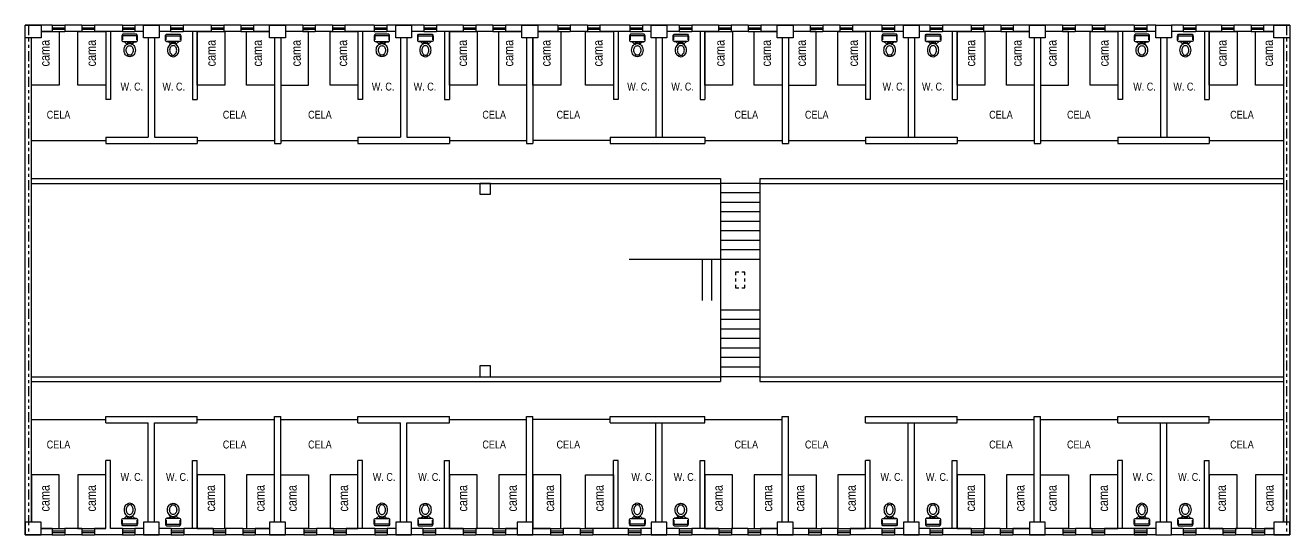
# Model space of a CAD drawing. Header units: millimetres. Extents: x 152.1 to 193, y 84.4 to 125.5.
# Drawn here: x 152.94 to 193.04, y 84.39 to 100.54 of the extents above; entities that cross this region are included whole.
import ezdxf

# ---------------------------------------------------------------- set-up
doc = ezdxf.new("R2010")
doc.units = ezdxf.units.MM
doc.header["$LTSCALE"] = 0.01
doc.linetypes.add('DOT', pattern=[6.35, 0, -6.35])
doc.linetypes.add('PHANTOM', pattern=[63.5, 31.75, -6.35, 6.35, -6.35, 6.35, -6.35])
for name, color, linetype in [('AUXILIAR', 7, 'Continuous'), ('COLUMNAS', 6, 'Continuous'), ('EJES', 8, 'PHANTOM'), ('MUROS', 5, 'Continuous'), ('REJAS', 3, 'ZIGZAG'), ('TEXTO', 2, 'Continuous'), ('VENTANAS', 7, 'Continuous')]:
    doc.layers.add(name, color=color, linetype=linetype)
doc.styles.add('style1', font='', dxfattribs={"height": 0.25})
doc.styles.get('style1').set_extended_font_data('Abadi MT Condensed Light')
doc.linetypes.add('ZIGZAG', pattern='A,0.00254,-5.08,[131,ltypeshp.shx,S=5.08,R=0,X=-5.08,Y=0],-10.16,[131,ltypeshp.shx,S=5.08,R=180,X=5.08,Y=0],-5.08', length=20.32254)

# ---------------------------------------------------------------- blocks, each defined once
blk = doc.blocks.new('WC')
at = {"layer": 'AUXILIAR', "color": 0}
for p, q in [((-0.313, 0.207), (-0.313, 0.07)), ((-0.293, 0.198), (-0.293, 0.09)), ((0.147, 0.268), (-0.284, 0.268)), ((-0.284, 0.041), (0.147, 0.041)), ((0.137, 0.217), (-0.274, 0.217)), ((-0.248, 0.041), (-0.156, -0.052)), ((-0.149, 0.041), (-0.137, 0.029)), ((-0.137, 0.041), (-0.137, -0.041)), ((0, 0.041), (0, -0.041)), ((0.091, 0.041), (0.006, -0.044)), ((0.092, 0.027), (0.146, 0.027)), ((0.156, 0.09), (0.156, 0.198)), ((0.176, 0.07), (0.176, 0.207)), ((-0.108, -0.008), (-0.029, -0.008)), ((-0.068, -0.008), (-0.068, -0.022)), ((0.001, -0.355), (-0.002, -0.358))]:
    blk.add_line(p, q, dxfattribs=at)
for points in [[(-0.178, -0.412, -0.039981), (-0.198, -0.39, -0.089732), (-0.236, -0.322, -0.081458), (-0.249, -0.24, -0.081458), (-0.236, -0.158, -0.089732), (-0.198, -0.09, -0.204334), (-0.068, -0.022, -0.099185)], [(-0.134, -0.359, -0.035206), (-0.145, -0.347, -0.089732), (-0.171, -0.3, -0.081458), (-0.181, -0.24, -0.081458), (-0.171, -0.18, -0.089732), (-0.145, -0.133, -0.104601), (-0.107, -0.103, -0.118253), (-0.068, -0.093, -0.118253)], [(-0.013, -0.379, -0.028959), (-0.026, -0.386, -0.118253), (-0.068, -0.397, -0.118253), (-0.111, -0.386, -0.023213), (-0.122, -0.38, -0.089732)], [(-0.068, -0.022, -0.204334), (0.061, -0.09, -0.089732), (0.099, -0.158, -0.081458), (0.112, -0.24, -0.081458), (0.099, -0.322, -0.089732), (0.061, -0.39, -0.038067), (0.042, -0.411, -0.007959)], [(-0.068, -0.093, -0.118253), (-0.03, -0.103, -0.104601), (0.008, -0.133, -0.089732), (0.034, -0.18, -0.081458), (0.044, -0.24, -0.081458), (0.034, -0.3, -0.089732), (0.008, -0.347, -0.023109), (0.001, -0.355, -0.118253)], [(0.018, -0.417, -0.035601), (-0.003, -0.43, -0.118253), (-0.068, -0.445, -0.154912), (-0.151, -0.419, -0.104601)]]:
    blk.add_lwpolyline(points, format="xyb", dxfattribs=at)
for centre, radius, start, end in [((-0.243, 0.211), 0.07, 125.4176, 182.8051), ((-0.284, 0.07), 0.0293, 180, 270), ((-0.274, 0.198), 0.0196, 90, 180), ((0.137, 0.198), 0.0196, 360, 90), ((0.106, 0.211), 0.07, 357.1949, 54.5824), ((0.147, 0.07), 0.0293, 270, 0), ((-0.156, -0.385), 0.0342, 230.1833, 50.1833), ((-0.145, -0.004), 0.038, 282.8891, 354.0625), ((0.042, 0.026), 0.0793, 205.3284, 237.7201), ((0.021, -0.383), 0.0342, 133.0507, 306.2647)]:
    blk.add_arc(centre, radius, start, end, dxfattribs=at)

msp = doc.modelspace()

# ---------------------------------------------------------------- linework, layer by layer
at = {"layer": 'AUXILIAR'}
for p, q in [((174.991, 95.527), (174.991, 89.397)), ((176.241, 95.527), (174.991, 95.527)), ((176.241, 95.527), (176.241, 89.397)), ((176.241, 95.226), (174.991, 95.226)), ((176.241, 94.924), (174.991, 94.924)), ((176.241, 94.622), (174.991, 94.622)), ((176.241, 94.32), (174.991, 94.32)), ((176.241, 94.018), (174.991, 94.018)), ((176.241, 93.716), (174.991, 93.716)), ((176.241, 93.112), (172.091, 93.112)), ((174.411, 93.112), (174.411, 91.812)), ((174.701, 93.112), (174.701, 91.812)), ((176.241, 93.414), (174.991, 93.414)), ((176.241, 91.511), (174.991, 91.511)), ((176.241, 91.209), (174.991, 91.209)), ((176.241, 90.907), (174.991, 90.907)), ((176.241, 90.605), (174.991, 90.605)), ((176.241, 90.303), (174.991, 90.303)), ((176.241, 90.001), (174.991, 90.001)), ((176.241, 89.699), (174.991, 89.699)), ((176.241, 89.397), (174.991, 89.397))]:
    msp.add_line(p, q, dxfattribs=at)
for points in [[(153.441, 100.337), (154.021, 100.337), (154.021, 98.637), (153.141, 98.637), (153.141, 100.137)], [(160.841, 100.137), (160.841, 98.637), (159.961, 98.637), (159.961, 100.337), (160.691, 100.337)], [(161.041, 100.137), (161.041, 98.637), (161.921, 98.637), (161.921, 100.337), (161.191, 100.337)], [(168.841, 100.137), (168.841, 98.637), (167.961, 98.637), (167.961, 100.337), (168.691, 100.337)], [(169.191, 100.337), (169.921, 100.337), (169.921, 98.637), (169.041, 98.637), (169.041, 100.137)], [(176.941, 100.137), (176.941, 98.637), (176.061, 98.637), (176.061, 100.337), (176.791, 100.337)], [(177.141, 100.137), (177.141, 98.637), (178.021, 98.637), (178.021, 100.337), (177.291, 100.337)], [(184.941, 100.137), (184.941, 98.637), (184.061, 98.637), (184.061, 100.337), (184.791, 100.337)], [(185.141, 100.137), (185.141, 98.637), (186.021, 98.637), (186.021, 100.337), (185.291, 100.337)], [(192.841, 100.137), (192.841, 98.637), (191.961, 98.637), (191.961, 100.337), (192.541, 100.337)], [(153.441, 84.587), (154.021, 84.587), (154.021, 86.287), (153.141, 86.287), (153.141, 84.787)], [(160.841, 84.787), (160.841, 86.287), (159.961, 86.287), (159.961, 84.587), (160.691, 84.587)], [(161.041, 84.787), (161.041, 86.287), (161.921, 86.287), (161.921, 84.587), (161.191, 84.587)], [(168.841, 84.787), (168.841, 86.287), (167.961, 86.287), (167.961, 84.587), (168.541, 84.587)], [(169.921, 84.587), (169.921, 86.287), (169.041, 86.287), (169.041, 84.587), (169.921, 84.587)], [(176.941, 84.787), (176.941, 86.287), (176.061, 86.287), (176.061, 84.587), (176.791, 84.587)], [(177.141, 84.787), (177.141, 86.287), (178.021, 86.287), (178.021, 84.587), (177.291, 84.587)], [(184.941, 84.787), (184.941, 86.287), (184.061, 86.287), (184.061, 84.587), (184.791, 84.587)], [(185.141, 84.787), (185.141, 86.287), (186.021, 86.287), (186.021, 84.587), (185.291, 84.587)], [(192.841, 84.787), (192.841, 86.287), (191.961, 86.287), (191.961, 84.587), (192.541, 84.587)]]:
    msp.add_lwpolyline(points, dxfattribs=at)
for points in [[(154.611, 100.337), (155.491, 100.337), (155.491, 98.637), (154.611, 98.637)], [(158.391, 100.337), (159.271, 100.337), (159.271, 98.637), (158.391, 98.637)], [(162.611, 100.337), (163.491, 100.337), (163.491, 98.637), (162.611, 98.637)], [(166.391, 100.337), (167.271, 100.337), (167.271, 98.637), (166.391, 98.637)], [(170.711, 100.337), (171.591, 100.337), (171.591, 98.637), (170.711, 98.637)], [(174.491, 100.337), (175.371, 100.337), (175.371, 98.637), (174.491, 98.637)], [(178.711, 100.337), (179.591, 100.337), (179.591, 98.637), (178.711, 98.637)], [(182.491, 100.337), (183.371, 100.337), (183.371, 98.637), (182.491, 98.637)], [(186.711, 100.337), (187.591, 100.337), (187.591, 98.637), (186.711, 98.637)], [(190.491, 100.337), (191.371, 100.337), (191.371, 98.637), (190.491, 98.637)], [(154.611, 84.587), (155.491, 84.587), (155.491, 86.287), (154.611, 86.287)], [(158.391, 84.587), (159.271, 84.587), (159.271, 86.287), (158.391, 86.287)], [(162.611, 84.587), (163.491, 84.587), (163.491, 86.287), (162.611, 86.287)], [(166.391, 84.587), (167.271, 84.587), (167.271, 86.287), (166.391, 86.287)], [(171.591, 84.587), (170.711, 84.587), (170.711, 86.287), (171.591, 86.287)], [(174.491, 84.587), (175.371, 84.587), (175.371, 86.287), (174.491, 86.287)], [(178.711, 84.587), (179.591, 84.587), (179.591, 86.287), (178.711, 86.287)], [(182.491, 84.587), (183.371, 84.587), (183.371, 86.287), (182.491, 86.287)], [(186.711, 84.587), (187.591, 84.587), (187.591, 86.287), (186.711, 86.287)], [(190.491, 84.587), (191.371, 84.587), (191.371, 86.287), (190.491, 86.287)]]:
    msp.add_lwpolyline(points, close=True, dxfattribs=at)
at = {"layer": 'COLUMNAS'}
for points in [[(152.941, 100.537), (153.441, 100.537), (153.441, 100.137), (152.941, 100.137)], [(156.691, 100.537), (157.191, 100.537), (157.191, 100.137), (156.691, 100.137)], [(160.691, 100.537), (161.191, 100.537), (161.191, 100.137), (160.691, 100.137)], [(164.691, 100.537), (165.191, 100.537), (165.191, 100.137), (164.691, 100.137)], [(168.691, 100.537), (169.191, 100.537), (169.191, 100.137), (168.691, 100.137)], [(172.791, 100.537), (173.291, 100.537), (173.291, 100.137), (172.791, 100.137)], [(176.791, 100.537), (177.291, 100.537), (177.291, 100.137), (176.791, 100.137)], [(180.791, 100.537), (181.291, 100.537), (181.291, 100.137), (180.791, 100.137)], [(184.791, 100.537), (185.291, 100.537), (185.291, 100.137), (184.791, 100.137)], [(188.791, 100.537), (189.291, 100.537), (189.291, 100.137), (188.791, 100.137)], [(192.541, 100.537), (193.041, 100.537), (193.041, 100.137), (192.541, 100.137)], [(167.356, 95.187), (167.696, 95.187), (167.696, 95.527), (167.356, 95.527)], [(167.356, 89.397), (167.696, 89.397), (167.696, 89.737), (167.356, 89.737)], [(152.941, 84.387), (153.441, 84.387), (153.441, 84.787), (152.941, 84.787)], [(156.691, 84.387), (157.191, 84.387), (157.191, 84.787), (156.691, 84.787)], [(160.691, 84.387), (161.191, 84.387), (161.191, 84.787), (160.691, 84.787)], [(164.691, 84.387), (165.191, 84.387), (165.191, 84.787), (164.691, 84.787)], [(168.541, 84.387), (169.041, 84.387), (169.041, 84.787), (168.541, 84.787)], [(172.791, 84.387), (173.291, 84.387), (173.291, 84.787), (172.791, 84.787)], [(176.791, 84.387), (177.291, 84.387), (177.291, 84.787), (176.791, 84.787)], [(180.791, 84.387), (181.291, 84.387), (181.291, 84.787), (180.791, 84.787)], [(184.791, 84.387), (185.291, 84.387), (185.291, 84.787), (184.791, 84.787)], [(188.791, 84.387), (189.291, 84.387), (189.291, 84.787), (188.791, 84.787)], [(192.541, 84.387), (193.041, 84.387), (193.041, 84.787), (192.541, 84.787)]]:
    msp.add_lwpolyline(points, close=True, dxfattribs=at)
at = {"layer": 'COLUMNAS', "linetype": 'DOT'}
msp.add_lwpolyline([(175.466, 92.212), (175.766, 92.212), (175.766, 92.712), (175.466, 92.712)], close=True, dxfattribs=at)
at = {"layer": 'EJES'}
for p, q in [((153.041, 100.537), (153.041, 84.387)), ((192.941, 100.537), (192.941, 84.387))]:
    msp.add_line(p, q, dxfattribs=at)
at = {"layer": 'MUROS'}
for p, q in [((152.941, 84.387), (152.941, 100.537)), ((153.798, 100.537), (152.941, 100.537)), ((153.798, 100.337), (153.441, 100.337)), ((153.798, 100.537), (153.798, 100.337)), ((154.198, 100.537), (154.198, 100.337)), ((154.739, 100.537), (154.198, 100.537)), ((154.739, 100.337), (154.198, 100.337)), ((154.739, 100.537), (154.739, 100.337)), ((155.139, 100.537), (155.139, 100.337)), ((156.02, 100.537), (155.139, 100.537)), ((156.02, 100.337), (155.139, 100.337)), ((155.491, 100.337), (155.491, 98.187)), ((155.641, 100.337), (155.641, 98.187)), ((156.02, 100.537), (156.02, 100.337)), ((156.42, 100.537), (156.42, 100.337)), ((157.55, 100.537), (156.42, 100.537)), ((156.691, 100.337), (156.42, 100.337)), ((157.55, 100.337), (157.191, 100.337)), ((157.55, 100.537), (157.55, 100.337)), ((157.95, 100.537), (157.95, 100.337)), ((158.837, 100.537), (157.95, 100.537)), ((158.837, 100.337), (157.95, 100.337)), ((158.241, 100.337), (158.241, 98.187)), ((158.391, 100.337), (158.391, 98.187)), ((158.837, 100.537), (158.837, 100.337)), ((159.237, 100.537), (159.237, 100.337)), ((159.778, 100.537), (159.237, 100.537)), ((159.778, 100.337), (159.237, 100.337)), ((159.778, 100.537), (159.778, 100.337)), ((160.178, 100.537), (160.178, 100.337)), ((161.739, 100.537), (160.178, 100.537)), ((160.691, 100.337), (160.178, 100.337)), ((161.739, 100.337), (161.191, 100.337)), ((161.739, 100.537), (161.739, 100.337)), ((162.139, 100.537), (162.139, 100.337)), ((162.68, 100.537), (162.139, 100.537)), ((162.68, 100.337), (162.139, 100.337)), ((162.68, 100.537), (162.68, 100.337)), ((163.08, 100.537), (163.08, 100.337)), ((164.003, 100.537), (163.08, 100.537)), ((164.003, 100.337), (163.08, 100.337)), ((163.491, 100.337), (163.491, 98.187)), ((163.641, 100.337), (163.641, 98.187)), ((164.003, 100.537), (164.003, 100.337)), ((164.403, 100.537), (164.403, 100.337)), ((165.582, 100.537), (164.403, 100.537)), ((164.691, 100.337), (164.403, 100.337)), ((165.582, 100.337), (165.191, 100.337)), ((165.582, 100.537), (165.582, 100.337)), ((166.825, 100.537), (165.982, 100.537)), ((165.982, 100.537), (165.982, 100.337)), ((166.825, 100.337), (165.982, 100.337)), ((166.241, 100.337), (166.241, 98.187)), ((166.391, 100.337), (166.391, 98.187)), ((166.825, 100.537), (166.825, 100.337)), ((167.225, 100.537), (167.225, 100.337)), ((167.766, 100.537), (167.225, 100.537)), ((167.766, 100.337), (167.225, 100.337)), ((167.766, 100.537), (167.766, 100.337)), ((169.041, 100.537), (168.166, 100.537)), ((168.166, 100.537), (168.166, 100.337)), ((168.691, 100.337), (168.166, 100.337)), ((169.826, 100.537), (169.041, 100.537)), ((169.826, 100.337), (169.191, 100.337)), ((169.826, 100.537), (169.826, 100.337)), ((170.226, 100.537), (170.226, 100.337)), ((170.767, 100.537), (170.226, 100.537)), ((170.767, 100.337), (170.226, 100.337)), ((170.767, 100.537), (170.767, 100.337)), ((171.167, 100.537), (171.167, 100.337)), ((172.111, 100.537), (171.167, 100.537)), ((172.111, 100.337), (171.167, 100.337)), ((171.591, 100.337), (171.591, 98.187)), ((171.741, 100.337), (171.741, 98.187)), ((172.111, 100.537), (172.111, 100.337)), ((172.511, 100.537), (172.511, 100.337)), ((173.682, 100.537), (172.511, 100.537)), ((172.791, 100.337), (172.511, 100.337)), ((173.682, 100.337), (173.291, 100.337)), ((173.682, 100.537), (173.682, 100.337)), ((174.082, 100.537), (174.082, 100.337)), ((174.926, 100.537), (174.082, 100.537)), ((174.926, 100.337), (174.082, 100.337)), ((174.341, 100.337), (174.341, 98.187)), ((174.491, 100.337), (174.491, 98.187)), ((174.926, 100.537), (174.926, 100.337)), ((175.326, 100.537), (175.326, 100.337)), ((175.867, 100.537), (175.326, 100.537)), ((175.867, 100.337), (175.326, 100.337)), ((175.867, 100.537), (175.867, 100.337)), ((176.267, 100.537), (176.267, 100.337)), ((177.836, 100.537), (176.267, 100.537)), ((176.791, 100.337), (176.267, 100.337)), ((177.836, 100.337), (177.291, 100.337)), ((177.836, 100.537), (177.836, 100.337)), ((178.236, 100.537), (178.236, 100.337)), ((178.777, 100.537), (178.236, 100.537)), ((178.777, 100.337), (178.236, 100.337)), ((178.777, 100.537), (178.777, 100.337)), ((179.177, 100.537), (179.177, 100.337)), ((180.11, 100.537), (179.177, 100.537)), ((180.11, 100.337), (179.177, 100.337)), ((179.591, 100.337), (179.591, 98.187)), ((179.741, 100.337), (179.741, 98.187)), ((180.11, 100.537), (180.11, 100.337)), ((180.51, 100.537), (180.51, 100.337)), ((181.631, 100.537), (180.51, 100.537)), ((180.791, 100.337), (180.51, 100.337)), ((181.631, 100.337), (181.291, 100.337)), ((181.631, 100.537), (181.631, 100.337)), ((182.031, 100.537), (182.031, 100.337)), ((182.935, 100.537), (182.031, 100.537)), ((182.935, 100.337), (182.031, 100.337)), ((182.341, 100.337), (182.341, 98.187)), ((182.491, 100.337), (182.491, 98.187)), ((182.935, 100.537), (182.935, 100.337)), ((183.335, 100.537), (183.335, 100.337)), ((183.876, 100.537), (183.335, 100.537)), ((183.876, 100.337), (183.335, 100.337)), ((183.876, 100.537), (183.876, 100.337)), ((184.276, 100.537), (184.276, 100.337)), ((185.835, 100.537), (184.276, 100.537)), ((184.791, 100.337), (184.276, 100.337)), ((185.835, 100.337), (185.291, 100.337)), ((185.835, 100.537), (185.835, 100.337)), ((186.235, 100.537), (186.235, 100.337)), ((186.776, 100.537), (186.235, 100.537)), ((186.776, 100.337), (186.235, 100.337)), ((186.776, 100.537), (186.776, 100.337)), ((187.176, 100.537), (187.176, 100.337)), ((188.109, 100.537), (187.176, 100.537)), ((188.109, 100.337), (187.176, 100.337)), ((187.591, 100.337), (187.591, 98.187)), ((187.741, 100.337), (187.741, 98.187)), ((188.109, 100.537), (188.109, 100.337)), ((188.791, 100.537), (188.509, 100.537)), ((188.509, 100.537), (188.509, 100.337)), ((188.791, 100.337), (188.509, 100.337)), ((189.661, 100.537), (189.291, 100.537)), ((189.661, 100.337), (189.291, 100.337)), ((189.661, 100.537), (189.661, 100.337)), ((190.061, 100.537), (190.061, 100.337)), ((190.874, 100.537), (190.061, 100.537)), ((190.874, 100.337), (190.061, 100.337)), ((190.341, 100.337), (190.341, 98.187)), ((190.491, 100.337), (190.491, 98.187)), ((190.874, 100.537), (190.874, 100.337)), ((191.274, 100.537), (191.274, 100.337)), ((191.815, 100.537), (191.274, 100.537)), ((191.815, 100.337), (191.274, 100.337)), ((191.815, 100.537), (191.815, 100.337)), ((193.041, 100.537), (192.215, 100.537)), ((192.215, 100.537), (192.215, 100.337)), ((192.541, 100.337), (192.215, 100.337)), ((193.041, 100.537), (193.041, 84.387)), ((153.141, 84.787), (153.141, 100.137)), ((156.841, 100.137), (156.841, 96.987)), ((157.041, 100.137), (157.041, 96.987)), ((160.841, 100.137), (160.841, 96.787)), ((161.041, 100.137), (161.041, 96.787)), ((164.841, 100.137), (164.841, 96.987)), ((165.041, 100.137), (165.041, 96.987)), ((168.841, 100.137), (168.841, 96.787)), ((169.041, 100.137), (169.041, 96.787)), ((172.941, 100.137), (172.941, 96.987)), ((173.141, 100.137), (173.141, 96.987)), ((176.941, 100.137), (176.941, 96.787)), ((177.141, 100.137), (177.141, 96.787)), ((180.941, 100.137), (180.941, 96.987)), ((181.141, 100.137), (181.141, 96.987)), ((184.941, 100.137), (184.941, 96.787)), ((185.141, 100.137), (185.141, 96.787)), ((188.941, 100.137), (188.941, 96.987)), ((189.141, 100.137), (189.141, 96.987)), ((192.841, 100.137), (192.841, 84.787)), ((155.641, 98.187), (155.491, 98.187)), ((158.241, 98.187), (158.391, 98.187)), ((163.641, 98.187), (163.491, 98.187)), ((166.241, 98.187), (166.391, 98.187)), ((171.741, 98.187), (171.591, 98.187)), ((174.341, 98.187), (174.491, 98.187)), ((179.741, 98.187), (179.591, 98.187)), ((182.341, 98.187), (182.491, 98.187)), ((187.741, 98.187), (187.591, 98.187)), ((190.341, 98.187), (190.491, 98.187)), ((155.491, 96.987), (156.841, 96.987)), ((155.491, 96.987), (155.491, 96.787)), ((155.491, 96.787), (158.391, 96.787)), ((157.041, 96.987), (158.391, 96.987)), ((158.391, 96.987), (158.391, 96.787)), ((160.841, 96.787), (161.041, 96.787)), ((163.491, 96.987), (163.491, 96.787)), ((163.491, 96.987), (164.841, 96.987)), ((163.491, 96.787), (166.391, 96.787)), ((165.041, 96.987), (166.391, 96.987)), ((166.391, 96.987), (166.391, 96.787)), ((168.841, 96.787), (169.041, 96.787)), ((171.491, 96.987), (172.941, 96.987)), ((171.491, 96.987), (171.491, 96.787)), ((171.491, 96.787), (174.491, 96.787)), ((171.654, 96.987), (174.491, 96.987)), ((174.491, 96.987), (174.491, 96.787)), ((176.941, 96.787), (177.141, 96.787)), ((179.591, 96.987), (182.491, 96.987)), ((179.591, 96.987), (179.591, 96.787)), ((179.591, 96.787), (182.491, 96.787)), ((182.491, 96.987), (182.491, 96.787)), ((184.941, 96.787), (185.141, 96.787)), ((187.591, 96.987), (190.491, 96.987)), ((187.591, 96.987), (187.591, 96.787)), ((187.591, 96.787), (190.491, 96.787)), ((190.491, 96.987), (190.491, 96.787)), ((153.141, 95.677), (174.991, 95.677)), ((153.141, 95.527), (174.991, 95.527)), ((174.991, 95.677), (174.991, 95.527)), ((176.241, 95.677), (192.841, 95.677)), ((176.241, 95.677), (176.241, 95.527)), ((176.241, 95.527), (192.841, 95.527)), ((153.141, 89.397), (174.991, 89.397)), ((153.141, 89.247), (174.991, 89.247)), ((174.991, 89.397), (174.991, 89.247)), ((176.241, 89.397), (192.841, 89.397)), ((176.241, 89.397), (176.241, 89.247)), ((176.241, 89.247), (192.841, 89.247)), ((155.491, 88.137), (158.391, 88.137)), ((155.491, 87.937), (155.491, 88.137)), ((155.491, 87.937), (156.841, 87.937)), ((156.841, 84.787), (156.841, 87.937)), ((157.041, 84.787), (157.041, 87.937)), ((157.041, 87.937), (158.391, 87.937)), ((158.391, 87.937), (158.391, 88.137)), ((160.841, 84.787), (160.841, 88.137)), ((160.841, 88.137), (161.041, 88.137)), ((161.041, 84.787), (161.041, 88.137)), ((163.491, 87.937), (163.491, 88.137)), ((163.491, 88.137), (166.391, 88.137)), ((163.491, 87.937), (164.841, 87.937)), ((164.841, 84.787), (164.841, 87.937)), ((165.041, 84.787), (165.041, 87.937)), ((165.041, 87.937), (166.391, 87.937)), ((166.391, 87.937), (166.391, 88.137)), ((168.841, 84.787), (168.841, 88.137)), ((168.841, 88.137), (169.041, 88.137)), ((169.041, 84.787), (169.041, 88.137)), ((171.491, 88.137), (174.491, 88.137)), ((171.491, 87.937), (171.491, 88.137)), ((171.491, 87.937), (172.941, 87.937)), ((171.654, 87.937), (174.491, 87.937)), ((172.941, 84.787), (172.941, 87.937)), ((173.141, 84.787), (173.141, 87.937)), ((174.491, 87.937), (174.491, 88.137)), ((176.941, 84.787), (176.941, 88.137)), ((176.941, 88.137), (177.141, 88.137)), ((177.141, 84.787), (177.141, 88.137)), ((179.591, 87.937), (179.591, 88.137)), ((179.591, 88.137), (182.491, 88.137)), ((179.591, 87.937), (182.491, 87.937)), ((180.941, 84.787), (180.941, 87.937)), ((181.141, 84.787), (181.141, 87.937)), ((182.491, 87.937), (182.491, 88.137)), ((184.941, 84.787), (184.941, 88.137)), ((184.941, 88.137), (185.141, 88.137)), ((185.141, 84.787), (185.141, 88.137)), ((187.591, 87.937), (187.591, 88.137)), ((187.591, 88.137), (190.491, 88.137)), ((187.591, 87.937), (190.491, 87.937)), ((188.941, 84.787), (188.941, 87.937)), ((189.141, 84.787), (189.141, 87.937)), ((190.491, 87.937), (190.491, 88.137)), ((155.641, 86.737), (155.491, 86.737)), ((155.491, 84.587), (155.491, 86.737)), ((155.641, 84.587), (155.641, 86.737)), ((158.241, 84.587), (158.241, 86.737)), ((158.241, 86.737), (158.391, 86.737)), ((158.391, 84.587), (158.391, 86.737)), ((163.641, 86.737), (163.491, 86.737)), ((163.491, 84.587), (163.491, 86.737)), ((163.641, 84.587), (163.641, 86.737)), ((166.241, 84.587), (166.241, 86.737)), ((166.241, 86.737), (166.391, 86.737)), ((166.391, 84.587), (166.391, 86.737)), ((171.741, 86.737), (171.591, 86.737)), ((171.591, 84.587), (171.591, 86.737)), ((171.741, 84.587), (171.741, 86.737)), ((174.341, 84.587), (174.341, 86.737)), ((174.341, 86.737), (174.491, 86.737)), ((174.491, 84.587), (174.491, 86.737)), ((179.741, 86.737), (179.591, 86.737)), ((179.591, 84.587), (179.591, 86.737)), ((179.741, 84.587), (179.741, 86.737)), ((182.341, 84.587), (182.341, 86.737)), ((182.341, 86.737), (182.491, 86.737)), ((182.491, 84.587), (182.491, 86.737)), ((187.741, 86.737), (187.591, 86.737)), ((187.591, 84.587), (187.591, 86.737)), ((187.741, 84.587), (187.741, 86.737)), ((190.341, 84.587), (190.341, 86.737)), ((190.341, 86.737), (190.491, 86.737)), ((190.491, 84.587), (190.491, 86.737)), ((153.798, 84.387), (152.941, 84.387)), ((153.798, 84.587), (153.441, 84.587)), ((153.798, 84.587), (153.798, 84.387)), ((154.198, 84.587), (154.198, 84.387)), ((154.739, 84.587), (154.198, 84.587)), ((154.739, 84.387), (154.198, 84.387)), ((154.739, 84.587), (154.739, 84.387)), ((155.491, 84.587), (155.139, 84.587)), ((155.139, 84.587), (155.139, 84.387)), ((156.02, 84.387), (155.139, 84.387)), ((156.02, 84.587), (155.641, 84.587)), ((156.02, 84.587), (156.02, 84.387)), ((156.691, 84.587), (156.42, 84.587)), ((156.42, 84.587), (156.42, 84.387)), ((157.566, 84.387), (156.42, 84.387)), ((157.566, 84.587), (157.191, 84.587)), ((157.566, 84.587), (157.566, 84.387)), ((157.966, 84.587), (157.966, 84.387)), ((158.895, 84.587), (157.966, 84.587)), ((158.895, 84.387), (157.966, 84.387)), ((158.895, 84.587), (158.895, 84.387)), ((159.295, 84.587), (159.295, 84.387)), ((159.836, 84.587), (159.295, 84.587)), ((159.836, 84.387), (159.295, 84.387)), ((159.836, 84.587), (159.836, 84.387)), ((160.691, 84.587), (160.236, 84.587)), ((160.236, 84.587), (160.236, 84.387)), ((161.779, 84.387), (160.236, 84.387)), ((161.779, 84.587), (161.191, 84.587)), ((161.779, 84.587), (161.779, 84.387)), ((162.179, 84.587), (162.179, 84.387)), ((162.72, 84.587), (162.179, 84.587)), ((162.72, 84.387), (162.179, 84.387)), ((162.72, 84.587), (162.72, 84.387)), ((163.12, 84.587), (163.12, 84.387)), ((164.023, 84.587), (163.12, 84.587)), ((164.023, 84.387), (163.12, 84.387)), ((164.023, 84.587), (164.023, 84.387)), ((164.691, 84.587), (164.423, 84.587)), ((164.423, 84.587), (164.423, 84.387)), ((165.548, 84.387), (164.423, 84.387)), ((165.548, 84.587), (165.191, 84.587)), ((165.548, 84.587), (165.548, 84.387)), ((166.83, 84.587), (165.948, 84.587)), ((165.948, 84.587), (165.948, 84.387)), ((166.83, 84.387), (165.948, 84.387)), ((166.83, 84.587), (166.83, 84.387)), ((167.23, 84.587), (167.23, 84.387)), ((167.77, 84.587), (167.23, 84.587)), ((167.77, 84.387), (167.23, 84.387)), ((167.77, 84.587), (167.77, 84.387)), ((168.541, 84.587), (168.17, 84.587)), ((168.17, 84.587), (168.17, 84.387)), ((169.041, 84.387), (168.17, 84.387)), ((169.596, 84.587), (169.041, 84.587)), ((169.596, 84.387), (169.041, 84.387)), ((169.596, 84.587), (169.596, 84.387)), ((169.996, 84.587), (169.996, 84.387)), ((170.537, 84.587), (169.996, 84.587)), ((170.537, 84.387), (169.996, 84.387)), ((170.537, 84.587), (170.537, 84.387)), ((170.937, 84.587), (170.937, 84.387)), ((172.063, 84.587), (170.937, 84.587)), ((172.063, 84.387), (170.937, 84.387)), ((172.063, 84.587), (172.063, 84.387)), ((172.791, 84.587), (172.463, 84.587)), ((172.463, 84.587), (172.463, 84.387)), ((173.676, 84.387), (172.463, 84.387)), ((173.676, 84.587), (173.291, 84.587)), ((173.676, 84.587), (173.676, 84.387)), ((174.076, 84.587), (174.076, 84.387)), ((174.936, 84.587), (174.076, 84.587)), ((174.936, 84.387), (174.076, 84.387)), ((174.936, 84.587), (174.936, 84.387)), ((175.336, 84.587), (175.336, 84.387)), ((175.854, 84.587), (175.336, 84.587)), ((175.854, 84.387), (175.336, 84.387)), ((175.854, 84.587), (175.854, 84.387)), ((176.791, 84.587), (176.254, 84.587)), ((176.254, 84.587), (176.254, 84.387)), ((177.781, 84.387), (176.254, 84.387)), ((177.781, 84.587), (177.291, 84.587)), ((177.781, 84.587), (177.781, 84.387)), ((178.181, 84.587), (178.181, 84.387)), ((178.699, 84.587), (178.181, 84.587)), ((178.699, 84.387), (178.181, 84.387)), ((178.699, 84.587), (178.699, 84.387)), ((179.099, 84.587), (179.099, 84.387)), ((180.111, 84.587), (179.099, 84.587)), ((180.111, 84.387), (179.099, 84.387)), ((180.111, 84.587), (180.111, 84.387)), ((180.791, 84.587), (180.511, 84.587)), ((180.511, 84.587), (180.511, 84.387)), ((181.631, 84.387), (180.511, 84.387)), ((181.631, 84.587), (181.291, 84.587)), ((181.631, 84.587), (181.631, 84.387)), ((182.944, 84.587), (182.031, 84.587)), ((182.031, 84.587), (182.031, 84.387)), ((182.944, 84.387), (182.031, 84.387)), ((182.944, 84.587), (182.944, 84.387)), ((183.344, 84.587), (183.344, 84.387)), ((183.862, 84.587), (183.344, 84.587)), ((183.862, 84.387), (183.344, 84.387)), ((183.862, 84.587), (183.862, 84.387)), ((184.791, 84.587), (184.262, 84.587)), ((184.262, 84.587), (184.262, 84.387)), ((185.848, 84.387), (184.262, 84.387)), ((185.848, 84.587), (185.291, 84.587)), ((185.848, 84.587), (185.848, 84.387)), ((186.248, 84.587), (186.248, 84.387)), ((186.766, 84.587), (186.248, 84.587)), ((186.766, 84.387), (186.248, 84.387)), ((186.766, 84.587), (186.766, 84.387)), ((188.791, 84.587), (187.166, 84.587)), ((187.166, 84.587), (187.166, 84.387)), ((188.791, 84.387), (187.166, 84.387)), ((188.106, 84.587), (188.106, 84.387)), ((188.506, 84.587), (188.506, 84.387)), ((189.662, 84.587), (189.291, 84.587)), ((189.662, 84.387), (189.291, 84.387)), ((189.662, 84.587), (189.662, 84.387)), ((190.062, 84.587), (190.062, 84.387)), ((190.922, 84.587), (190.062, 84.587)), ((190.922, 84.387), (190.062, 84.387)), ((190.922, 84.587), (190.922, 84.387)), ((191.322, 84.587), (191.322, 84.387)), ((191.84, 84.587), (191.322, 84.587)), ((191.84, 84.387), (191.322, 84.387)), ((191.84, 84.587), (191.84, 84.387)), ((192.541, 84.587), (192.24, 84.587)), ((192.24, 84.587), (192.24, 84.387)), ((193.041, 84.387), (192.24, 84.387))]:
    msp.add_line(p, q, dxfattribs=at)
at = {"layer": 'REJAS'}
for p, q in [((153.141, 96.887), (155.491, 96.887)), ((158.391, 96.887), (160.841, 96.887)), ((161.041, 96.887), (163.491, 96.887)), ((166.391, 96.887), (168.841, 96.887)), ((171.491, 96.887), (169.041, 96.887)), ((174.491, 96.887), (176.941, 96.887)), ((177.141, 96.887), (179.591, 96.887)), ((182.491, 96.887), (184.941, 96.887)), ((185.141, 96.887), (187.591, 96.887)), ((190.491, 96.887), (192.841, 96.887)), ((153.141, 88.037), (155.491, 88.037)), ((158.391, 88.037), (160.841, 88.037)), ((161.041, 88.037), (163.491, 88.037)), ((166.391, 88.037), (168.841, 88.037)), ((171.491, 88.037), (169.041, 88.037)), ((174.491, 88.037), (176.941, 88.037)), ((182.491, 88.037), (184.941, 88.037)), ((185.141, 88.037), (187.591, 88.037)), ((190.491, 88.037), (192.841, 88.037))]:
    msp.add_line(p, q, dxfattribs=at)
at = {"layer": 'VENTANAS'}
for p, q in [((153.798, 100.537), (154.198, 100.537)), ((153.798, 100.462), (154.198, 100.462)), ((153.798, 100.412), (154.198, 100.412)), ((153.798, 100.337), (154.198, 100.337)), ((154.739, 100.537), (155.139, 100.537)), ((154.739, 100.462), (155.139, 100.462)), ((154.739, 100.412), (155.139, 100.412)), ((154.739, 100.337), (155.139, 100.337)), ((156.02, 100.537), (156.42, 100.537)), ((156.02, 100.462), (156.42, 100.462)), ((156.02, 100.412), (156.42, 100.412)), ((156.02, 100.337), (156.42, 100.337)), ((157.55, 100.537), (157.95, 100.537)), ((157.55, 100.462), (157.95, 100.462)), ((157.55, 100.412), (157.95, 100.412)), ((157.55, 100.337), (157.95, 100.337)), ((158.837, 100.537), (159.237, 100.537)), ((158.837, 100.462), (159.237, 100.462)), ((158.837, 100.412), (159.237, 100.412)), ((158.837, 100.337), (159.237, 100.337)), ((159.778, 100.537), (160.178, 100.537)), ((159.778, 100.462), (160.178, 100.462)), ((159.778, 100.412), (160.178, 100.412)), ((159.778, 100.337), (160.178, 100.337)), ((161.739, 100.537), (162.139, 100.537)), ((161.739, 100.462), (162.139, 100.462)), ((161.739, 100.412), (162.139, 100.412)), ((161.739, 100.337), (162.139, 100.337)), ((162.68, 100.537), (163.08, 100.537)), ((162.68, 100.462), (163.08, 100.462)), ((162.68, 100.412), (163.08, 100.412)), ((162.68, 100.337), (163.08, 100.337)), ((164.003, 100.537), (164.403, 100.537)), ((164.003, 100.462), (164.403, 100.462)), ((164.003, 100.412), (164.403, 100.412)), ((164.003, 100.337), (164.403, 100.337)), ((165.582, 100.537), (165.982, 100.537)), ((165.582, 100.462), (165.982, 100.462)), ((165.582, 100.412), (165.982, 100.412)), ((165.582, 100.337), (165.982, 100.337)), ((166.825, 100.537), (167.225, 100.537)), ((166.825, 100.462), (167.225, 100.462)), ((166.825, 100.412), (167.225, 100.412)), ((166.825, 100.337), (167.225, 100.337)), ((167.766, 100.537), (168.166, 100.537)), ((167.766, 100.462), (168.166, 100.462)), ((167.766, 100.412), (168.166, 100.412)), ((167.766, 100.337), (168.166, 100.337)), ((169.826, 100.537), (170.226, 100.537)), ((169.826, 100.462), (170.226, 100.462)), ((169.826, 100.412), (170.226, 100.412)), ((169.826, 100.337), (170.226, 100.337)), ((170.767, 100.537), (171.167, 100.537)), ((170.767, 100.462), (171.167, 100.462)), ((170.767, 100.412), (171.167, 100.412)), ((170.767, 100.337), (171.167, 100.337)), ((172.111, 100.537), (172.511, 100.537)), ((172.111, 100.462), (172.511, 100.462)), ((172.111, 100.412), (172.511, 100.412)), ((172.111, 100.337), (172.511, 100.337)), ((173.682, 100.537), (174.082, 100.537)), ((173.682, 100.462), (174.082, 100.462)), ((173.682, 100.412), (174.082, 100.412)), ((173.682, 100.337), (174.082, 100.337)), ((174.926, 100.537), (175.326, 100.537)), ((174.926, 100.462), (175.326, 100.462)), ((174.926, 100.412), (175.326, 100.412)), ((174.926, 100.337), (175.326, 100.337)), ((175.867, 100.537), (176.267, 100.537)), ((175.867, 100.462), (176.267, 100.462)), ((175.867, 100.412), (176.267, 100.412)), ((175.867, 100.337), (176.267, 100.337)), ((177.836, 100.537), (178.236, 100.537)), ((177.836, 100.462), (178.236, 100.462)), ((177.836, 100.412), (178.236, 100.412)), ((177.836, 100.337), (178.236, 100.337)), ((178.777, 100.537), (179.177, 100.537)), ((178.777, 100.462), (179.177, 100.462)), ((178.777, 100.412), (179.177, 100.412)), ((178.777, 100.337), (179.177, 100.337)), ((180.11, 100.537), (180.51, 100.537)), ((180.11, 100.462), (180.51, 100.462)), ((180.11, 100.412), (180.51, 100.412)), ((180.11, 100.337), (180.51, 100.337)), ((181.631, 100.537), (182.031, 100.537)), ((181.631, 100.462), (182.031, 100.462)), ((181.631, 100.412), (182.031, 100.412)), ((181.631, 100.337), (182.031, 100.337)), ((182.935, 100.537), (183.335, 100.537)), ((182.935, 100.462), (183.335, 100.462)), ((182.935, 100.412), (183.335, 100.412)), ((182.935, 100.337), (183.335, 100.337)), ((183.876, 100.537), (184.276, 100.537)), ((183.876, 100.462), (184.276, 100.462)), ((183.876, 100.412), (184.276, 100.412)), ((183.876, 100.337), (184.276, 100.337)), ((185.835, 100.537), (186.235, 100.537)), ((185.835, 100.462), (186.235, 100.462)), ((185.835, 100.412), (186.235, 100.412)), ((185.835, 100.337), (186.235, 100.337)), ((186.776, 100.537), (187.176, 100.537)), ((186.776, 100.462), (187.176, 100.462)), ((186.776, 100.412), (187.176, 100.412)), ((186.776, 100.337), (187.176, 100.337)), ((188.109, 100.537), (188.509, 100.537)), ((188.109, 100.462), (188.509, 100.462)), ((188.109, 100.412), (188.509, 100.412)), ((188.109, 100.337), (188.509, 100.337)), ((189.661, 100.537), (190.061, 100.537)), ((189.661, 100.462), (190.061, 100.462)), ((189.661, 100.412), (190.061, 100.412)), ((189.661, 100.337), (190.061, 100.337)), ((190.874, 100.537), (191.274, 100.537)), ((190.874, 100.462), (191.274, 100.462)), ((190.874, 100.412), (191.274, 100.412)), ((190.874, 100.337), (191.274, 100.337)), ((191.815, 100.537), (192.215, 100.537)), ((191.815, 100.462), (192.215, 100.462)), ((191.815, 100.412), (192.215, 100.412)), ((191.815, 100.337), (192.215, 100.337)), ((153.798, 84.587), (154.198, 84.587)), ((153.798, 84.512), (154.198, 84.512)), ((153.798, 84.462), (154.198, 84.462)), ((153.798, 84.387), (154.198, 84.387)), ((154.739, 84.587), (155.139, 84.587)), ((154.739, 84.512), (155.139, 84.512)), ((154.739, 84.462), (155.139, 84.462)), ((154.739, 84.387), (155.139, 84.387)), ((156.02, 84.587), (156.42, 84.587)), ((156.02, 84.512), (156.42, 84.512)), ((156.02, 84.462), (156.42, 84.462)), ((156.02, 84.387), (156.42, 84.387)), ((157.566, 84.587), (157.966, 84.587)), ((157.566, 84.512), (157.966, 84.512)), ((157.566, 84.462), (157.966, 84.462)), ((157.566, 84.387), (157.966, 84.387)), ((158.895, 84.587), (159.295, 84.587)), ((158.895, 84.512), (159.295, 84.512)), ((158.895, 84.462), (159.295, 84.462)), ((158.895, 84.387), (159.295, 84.387)), ((159.836, 84.587), (160.236, 84.587)), ((159.836, 84.512), (160.236, 84.512)), ((159.836, 84.462), (160.236, 84.462)), ((159.836, 84.387), (160.236, 84.387)), ((161.779, 84.587), (162.179, 84.587)), ((161.779, 84.512), (162.179, 84.512)), ((161.779, 84.462), (162.179, 84.462)), ((161.779, 84.387), (162.179, 84.387)), ((162.72, 84.587), (163.12, 84.587)), ((162.72, 84.512), (163.12, 84.512)), ((162.72, 84.462), (163.12, 84.462)), ((162.72, 84.387), (163.12, 84.387)), ((164.023, 84.587), (164.423, 84.587)), ((164.023, 84.512), (164.423, 84.512)), ((164.023, 84.462), (164.423, 84.462)), ((164.023, 84.387), (164.423, 84.387)), ((165.548, 84.587), (165.948, 84.587)), ((165.548, 84.512), (165.948, 84.512)), ((165.548, 84.462), (165.948, 84.462)), ((165.548, 84.387), (165.948, 84.387)), ((166.83, 84.587), (167.23, 84.587)), ((166.83, 84.512), (167.23, 84.512)), ((166.83, 84.462), (167.23, 84.462)), ((166.83, 84.387), (167.23, 84.387)), ((167.77, 84.587), (168.17, 84.587)), ((167.77, 84.512), (168.17, 84.512)), ((167.77, 84.462), (168.17, 84.462)), ((167.77, 84.387), (168.17, 84.387)), ((169.596, 84.587), (169.996, 84.587)), ((169.596, 84.512), (169.996, 84.512)), ((169.596, 84.462), (169.996, 84.462)), ((169.596, 84.387), (169.996, 84.387)), ((170.537, 84.587), (170.937, 84.587)), ((170.537, 84.512), (170.937, 84.512)), ((170.537, 84.462), (170.937, 84.462)), ((170.537, 84.387), (170.937, 84.387)), ((172.063, 84.587), (172.463, 84.587)), ((172.063, 84.512), (172.463, 84.512)), ((172.063, 84.462), (172.463, 84.462)), ((172.063, 84.387), (172.463, 84.387)), ((173.676, 84.587), (174.076, 84.587)), ((173.676, 84.512), (174.076, 84.512)), ((173.676, 84.462), (174.076, 84.462)), ((173.676, 84.387), (174.076, 84.387)), ((174.936, 84.587), (175.336, 84.587)), ((174.936, 84.512), (175.336, 84.512)), ((174.936, 84.462), (175.336, 84.462)), ((174.936, 84.387), (175.336, 84.387)), ((175.854, 84.587), (176.254, 84.587)), ((175.854, 84.512), (176.254, 84.512)), ((175.854, 84.462), (176.254, 84.462)), ((175.854, 84.387), (176.254, 84.387)), ((177.781, 84.587), (178.181, 84.587)), ((177.781, 84.512), (178.181, 84.512)), ((177.781, 84.462), (178.181, 84.462)), ((177.781, 84.387), (178.181, 84.387)), ((178.699, 84.587), (179.099, 84.587)), ((178.699, 84.512), (179.099, 84.512)), ((178.699, 84.462), (179.099, 84.462)), ((178.699, 84.387), (179.099, 84.387)), ((180.111, 84.587), (180.511, 84.587)), ((180.111, 84.512), (180.511, 84.512)), ((180.111, 84.462), (180.511, 84.462)), ((180.111, 84.387), (180.511, 84.387)), ((181.631, 84.587), (182.031, 84.587)), ((181.631, 84.512), (182.031, 84.512)), ((181.631, 84.462), (182.031, 84.462)), ((181.631, 84.387), (182.031, 84.387)), ((182.944, 84.587), (183.344, 84.587)), ((182.944, 84.512), (183.344, 84.512)), ((182.944, 84.462), (183.344, 84.462)), ((182.944, 84.387), (183.344, 84.387)), ((183.862, 84.587), (184.262, 84.587)), ((183.862, 84.512), (184.262, 84.512)), ((183.862, 84.462), (184.262, 84.462)), ((183.862, 84.387), (184.262, 84.387)), ((185.848, 84.587), (186.248, 84.587)), ((185.848, 84.512), (186.248, 84.512)), ((185.848, 84.462), (186.248, 84.462)), ((185.848, 84.387), (186.248, 84.387)), ((186.766, 84.587), (187.166, 84.587)), ((186.766, 84.512), (187.166, 84.512)), ((186.766, 84.462), (187.166, 84.462)), ((186.766, 84.387), (187.166, 84.387)), ((188.106, 84.587), (188.506, 84.587)), ((188.106, 84.512), (188.506, 84.512)), ((188.106, 84.462), (188.506, 84.462)), ((188.106, 84.387), (188.506, 84.387)), ((189.662, 84.587), (190.062, 84.587)), ((189.662, 84.512), (190.062, 84.512)), ((189.662, 84.462), (190.062, 84.462)), ((189.662, 84.387), (190.062, 84.387)), ((190.922, 84.587), (191.322, 84.587)), ((190.922, 84.512), (191.322, 84.512)), ((190.922, 84.462), (191.322, 84.462)), ((190.922, 84.387), (191.322, 84.387)), ((191.84, 84.587), (192.24, 84.587)), ((191.84, 84.512), (192.24, 84.512)), ((191.84, 84.462), (192.24, 84.462)), ((191.84, 84.387), (192.24, 84.387))]:
    msp.add_line(p, q, dxfattribs=at)

# ---------------------------------------------------------------- block references
at = {"layer": 'AUXILIAR'}
for p in [(156.321, 99.987), (164.321, 99.987), (172.421, 99.987), (180.421, 99.987), (188.421, 99.987)]:
    msp.add_blockref('WC', p, dxfattribs=at)
at = {"layer": 'AUXILIAR', "xscale": -1}
for p in [(157.562, 99.987), (165.562, 99.987), (173.662, 99.987), (181.662, 99.987), (189.662, 99.987)]:
    msp.add_blockref('WC', p, dxfattribs=at)
at = {"layer": 'AUXILIAR', "xscale": -1, "rotation": 180}
for p in [(156.321, 84.937), (164.321, 84.937), (172.421, 84.937), (180.421, 84.937), (188.421, 84.937)]:
    msp.add_blockref('WC', p, dxfattribs=at)
at = {"layer": 'AUXILIAR', "rotation": 180}
for p in [(157.562, 84.937), (165.562, 84.937), (173.662, 84.937), (181.662, 84.937), (189.662, 84.937)]:
    msp.add_blockref('WC', p, dxfattribs=at)

# ---------------------------------------------------------------- texts
at = {"layer": 'AUXILIAR', "style": 'style1'}
for p in [(153.621, 97.578), (159.206, 97.578), (161.911, 97.578), (167.438, 97.578), (169.79, 97.578), (175.434, 97.578), (177.668, 97.578), (183.51, 97.578), (185.979, 97.578), (191.153, 97.578), (153.621, 87.122), (159.206, 87.122), (161.911, 87.122), (167.438, 87.122), (169.79, 87.122), (175.434, 87.122), (177.668, 87.122), (183.51, 87.122), (185.979, 87.122), (191.153, 87.122)]:
    msp.add_text('CELA', height=0.25, dxfattribs=at).set_placement(p)
at = {"layer": 'TEXTO', "style": 'style1'}
for p in [(153.71, 99.234), (155.18, 99.234), (158.979, 99.234), (160.449, 99.234), (161.678, 99.234), (163.148, 99.234), (166.948, 99.234), (168.418, 99.234), (169.598, 99.234), (171.248, 99.234), (175.118, 99.234), (176.588, 99.234), (177.696, 99.234), (179.346, 99.234), (183.068, 99.234), (184.538, 99.234), (185.646, 99.234), (187.296, 99.234), (191.04, 99.234), (192.51, 99.234), (153.71, 85.123), (155.18, 85.123), (158.96, 85.123), (160.53, 85.123), (161.549, 85.123), (163.18, 85.123), (166.96, 85.123), (168.53, 85.123), (169.712, 85.123), (171.282, 85.123), (175.06, 85.123), (176.63, 85.123), (177.649, 85.123), (179.28, 85.123), (183.06, 85.123), (184.63, 85.123), (185.649, 85.123), (187.28, 85.123), (191.017, 85.123), (192.53, 85.123)]:
    msp.add_text('cama', height=0.3, rotation=90, dxfattribs=at).set_placement(p)
for p in [(155.963, 98.47), (157.291, 98.47), (163.931, 98.47), (165.259, 98.47), (172.031, 98.47), (173.429, 98.47), (180.129, 98.47), (181.379, 98.47), (188.079, 98.47), (189.351, 98.47), (155.963, 86.093), (157.404, 86.093), (163.963, 86.093), (165.404, 86.093), (172.163, 86.093), (173.504, 86.093), (180.063, 86.093), (181.504, 86.093), (188.063, 86.093), (189.504, 86.093)]:
    msp.add_text('W. C.', height=0.25, dxfattribs=at).set_placement(p)

doc.saveas('drawing.dxf')
